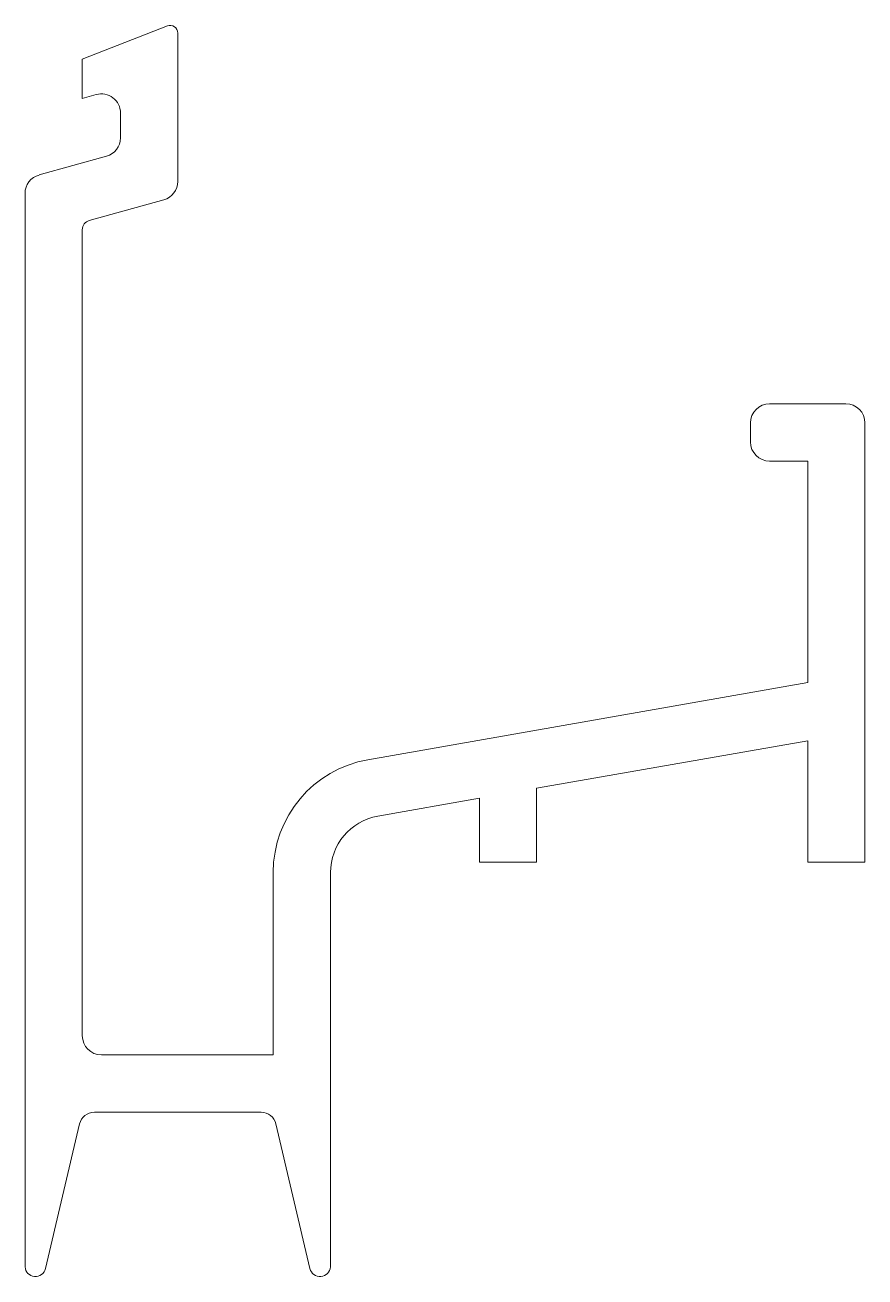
# Model space of a CAD drawing. Header units: metres. Extents: x -8 to 14, y -10.9 to 21.9.
import ezdxf

# ---------------------------------------------------------------- set-up
doc = ezdxf.new("R2010")
doc.units = ezdxf.units.M
doc.layers.add('A-DETL-GENF', color=92, linetype='Continuous', lineweight=18)

# ---------------------------------------------------------------- blocks, each defined once
blk = doc.blocks.new('31 hebo alu prof draaikiep - hebo-274196-00_0 Basismaterialen')
at = {"layer": 'A-DETL-GENF'}
for p, q in [((-6.5, 21.028), (-4.272, 21.894)), ((-4, 21.708), (-4, 17.823)), ((-6.5, 19.997), (-6.5, 21.028)), ((-6.134, 20.099), (-6.5, 19.997)), ((-5.5, 19.617), (-5.5, 18.963)), ((-7.634, 17.991), (-5.866, 18.482)), ((-8, 17.509), (-8, -10.6)), ((-6.317, 16.8), (-4.366, 17.341)), ((-6.5, 16.559), (-6.5, -4.55)), ((13.5, 12), (11.5, 12)), ((11, 11.5), (11, 11)), ((14, 0), (14, 11.5)), ((11.5, 10.5), (12.5, 10.5)), ((12.5, 10.5), (12.5, 4.7)), ((12.5, 4.7), (0.982, 2.679)), ((5.4, 1.931), (12.5, 3.177)), ((12.5, 3.177), (12.5, 0)), ((1.241, 1.202), (3.9, 1.668)), ((3.9, 1.668), (3.9, 0)), ((5.4, 0), (5.4, 1.931)), ((3.9, 0), (5.4, 0)), ((12.5, 0), (14, 0)), ((-1.5, -5.05), (-1.5, -0.276)), ((0, -10.6), (0, -0.276)), ((-6, -5.05), (-1.5, -5.05)), ((-6.183, -6.55), (-1.817, -6.55)), ((-7.464, -10.646), (-6.573, -6.858)), ((-1.427, -6.858), (-0.536, -10.646))]:
    blk.add_line(p, q, dxfattribs=at)
for centre, radius, start, end in [((-4.2, 21.708), 0.2, 360, 111.2505), ((-6, 19.617), 0.5, 360, 105.5241), ((-6, 18.963), 0.5, 285.5241, 0), ((-7.5, 17.509), 0.5, 105.5241, 180), ((-4.5, 17.823), 0.5, 285.5241, 0), ((-6.25, 16.559), 0.25, 105.5241, 180), ((11.5, 11.5), 0.5, 90, 180), ((13.5, 11.5), 0.5, 0, 90), ((11.5, 11), 0.5, 180, 270), ((1.5, -0.276), 3, 99.9506, 180), ((1.5, -0.276), 1.5, 99.9506, 180), ((-6, -4.55), 0.5, 180, 270), ((-6.183, -6.95), 0.4, 90, 166.7595), ((-1.817, -6.95), 0.4, 13.2405, 90), ((-7.728, -10.584), 0.272, 183.4761, 346.7595), ((-0.272, -10.584), 0.272, 193.2405, 356.5239)]:
    blk.add_arc(centre, radius, start, end, dxfattribs=at)

msp = doc.modelspace()

# ---------------------------------------------------------------- block references
msp.add_blockref('31 hebo alu prof draaikiep - hebo-274196-00_0 Basismaterialen', (0, 0))

doc.saveas('drawing.dxf')
